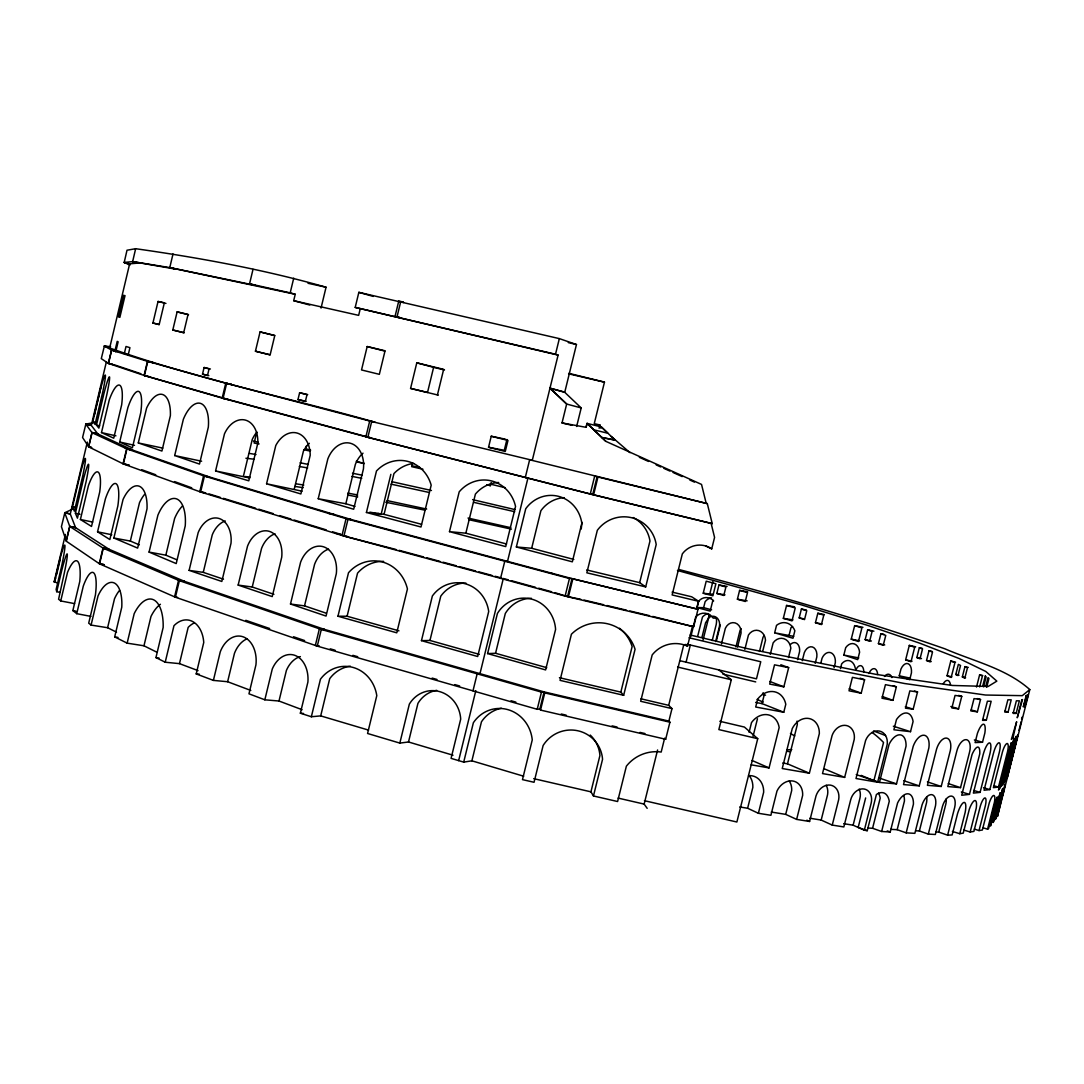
<?xml version="1.0" encoding="UTF-8"?>
<svg xmlns="http://www.w3.org/2000/svg" width="1084" height="1084" viewBox="0 0 1084 1084"><rect width="100%" height="100%" fill="white"/><g stroke="black" fill="none" stroke-linecap="round" stroke-linejoin="round"><path stroke-width="1.5" d="M581.227 529.033L582.027 522.339M539.873 709.017L537.217 709.302L317.273 646.118L175.418 597.216L99.579 563.87L66.273 541.201L61.422 526.688L64.837 512.691L70.27 513.992L75.595 527.664L109.132 549.317L184.592 581.376L324.536 629.425L544.087 691.89L668.882 721.104L669.926 722.201L665.671 739.274L540.523 710.074L539.873 709.017L544.087 691.89L541.458 692.12L321.311 629.465L179.375 580.672L103.292 548.26L69.769 526.458L64.728 512.746L72.14 509.358M580.767 599.289L565.116 596.092L500.578 578.341L504.778 561.2L507.515 561.376L527.976 477.909L525.306 477.461L529.642 459.779L707.31 503.626L712.242 523.64L590.265 494.019L367.855 437.313L223.047 398.356L144.416 375.538L108.468 363.438L101.286 358.641L104.376 346.053L110.609 346.677M57.642 583.097L54.2 581.688L65.419 534.439M87.343 442.069L70.27 513.992L64.728 512.746M106.435 361.622L91.3 425.389L97.845 433.979L132.749 450.131L209.591 477.041L351.162 519.548L572 578.626L698.015 609.249L693.665 626.728L568.409 596.877L554.805 592.623M54.376 582.393L59.769 559.656A32.046 1.843 -77 0 1 64.891 545.306A32.046 1.843 -77 0 1 61.652 566.16L56.138 589.425L56.707 591.688L59.769 592.352M72.52 506.702L80.826 471.648A27.303 1.572 -76.9 0 1 85.392 458.559A27.303 1.572 -76.9 0 1 82.845 475.469L74.362 511.201L72.52 506.702L75.785 507.434M94.322 414.928L95.853 408.492M96.611 405.281L101.191 385.972M55.826 577.921L54.2 581.688M56.585 574.723L59.999 560.333M92.831 421.608L100.392 389.739A26.355 1.531 -76.8 0 1 105.311 375.091A26.355 1.531 -76.8 0 1 102.763 391.934L95.053 424.413L92.831 421.608L96.097 422.381M129.985 265.065L124.118 262.436L132.641 261.61L135.649 248.71C199.741 257.789 263.737 269.51 326.054 287.219L321.04 308.073M56.707 591.688L61.829 570.116A27.723 1.64 -77 0 1 67.249 554.1A27.723 1.64 -77 0 1 63.604 576.322L58.59 599.235L60.731 600.942L74.593 603.625M75.392 513.206L83.793 477.841A29.566 1.762 -76.9 0 1 88.603 464.345A29.566 1.762 -76.9 0 1 86.015 482.055L77.438 518.166L75.392 513.206L79.986 514.236M96.462 425.091L104.118 392.855A27.249 1.626 -76.8 0 1 109.484 376.866A27.249 1.626 -76.8 0 1 106.693 395.213L98.874 428.112L96.462 425.091L99.674 425.849M115.148 350.024L117.207 341.379L118.129 341.812L115.717 351.975M60.731 600.942L67.506 572.433A34.444 8.198 -78.2 0 1 79.782 581.444L72.858 610.577L76.734 613.666L90.948 616.403M80.406 519.493L88.414 485.74A28.048 6.707 -77.7 0 1 98.048 472.068A28.048 6.707 -77.7 0 1 99.701 492.055L91.517 526.445L80.406 519.493L92.696 522.054M101.49 432.597L109.267 399.901A30.23 7.249 -77.2 0 1 119.538 385.159A30.23 7.249 -77.2 0 1 121.665 404.82L113.739 438.193L101.49 432.597L115.92 435.836M124.267 353.791L126.015 346.487L129.931 347.666L128.183 355.01M76.734 613.666L83.292 586.092A30.691 7.507 -78.3 0 1 93.563 572.759A30.691 7.507 -78.3 0 1 95.406 595.035L88.698 623.178L91.083 625.075L107.601 627.731L116.53 632.162M97.56 531.81L105.405 498.843A29.702 7.317 -77.7 0 1 116.056 483.721A29.702 7.317 -77.7 0 1 117.858 505.889L109.85 539.534L97.56 531.81L111.774 534.751M119.687 442.015L127.871 407.625A29.485 7.303 -77.2 0 1 138.738 391.459A29.485 7.303 -77.2 0 1 140.73 412.747L132.383 447.841L119.687 442.015L134.511 445.321M152.925 323.005L158.047 301.474L164.348 302.829L159.172 324.577L152.925 323.005L159.172 324.577M173.02 253.913L169.768 267.599L295.241 294.265L293.696 300.688L309.78 305.038M91.083 625.075L98.021 595.97A30.569 13.753 -79.9 0 1 114.294 582.989A30.569 13.753 -79.9 0 1 121.76 607.243L114.687 636.904L127.14 643.151L143.969 645.793L157.044 652.297M113.874 538.016L123.048 499.467A30.542 13.835 -78.8 0 1 139.267 486.228A30.542 13.835 -78.8 0 1 147.017 508.843L137.641 548.097L113.874 538.016L130.337 541.065L139.335 544.846M138.291 442.936L146.584 408.153A29.864 13.577 -77.8 0 1 162.586 394.508A29.864 13.577 -77.8 0 1 170.378 415.633L161.922 451.039L138.291 442.936L162.803 448.112M172.803 329.997L177.126 311.867L188.047 314.441L183.684 332.72L172.803 329.997L184.226 332.788M107.601 627.731L114.511 598.747A30.433 13.862 -79.9 0 1 119.552 590.387M130.337 541.065L139.497 502.691A30.406 13.943 -78.8 0 1 144.538 494.467M127.14 643.151L134.186 613.679A37.086 17.181 -80.1 0 1 153.589 599.791A37.086 17.181 -80.1 0 1 163.156 627.46L155.947 657.582L165.215 662.229L179.47 663.638L198.047 670.617M149.077 552.095L157.898 515.198A32.872 15.312 -78.9 0 1 176.706 498.938A32.872 15.312 -78.9 0 1 185.228 525.93L176.218 563.585L149.077 552.095L165.852 555.171L176.489 559.642M174.687 455.565L183.345 419.345A29.282 13.685 -77.8 0 1 200.554 403.397A29.282 13.685 -77.8 0 1 208.318 427.191L199.483 464.074L174.687 455.565L201.61 461.228M204.09 367.517L209.077 368.872L207.478 375.525L202.505 374.156L204.09 367.517L210.418 369.007M143.969 645.793L150.988 616.457A36.91 17.303 -80.1 0 1 160.405 604.262M165.852 555.171L174.632 518.423A32.723 15.42 -78.9 0 1 182.451 506.011M253.019 269.333L249.55 283.832L255.526 285.39L170.093 267.653L132.641 261.61L175.852 269.157L170.093 267.653M175.418 597.216L179.375 580.672L184.592 581.376L178.535 580.306L174.578 596.837L177.6 597.365M165.215 662.229L173.955 625.739A27.764 19.241 -82.9 0 1 203.751 642.473L196.204 673.909L213.399 680.4L227.626 681.728L250.797 690.44M189.117 570.387L198.169 532.623A25.108 17.52 -80.8 0 1 219.225 518.531A25.108 17.52 -80.8 0 1 231.014 543.233L221.827 581.458L189.117 570.387L203.264 572.366L223.494 579.195M215.581 470.944L224.483 433.83A25.542 17.9 -78.8 0 1 245.54 420.131A25.542 17.9 -78.8 0 1 257.802 443.234L248.778 480.808L215.581 470.944L249.754 477.99M179.47 663.638L188.169 627.379A27.601 19.227 -82.9 0 1 194.199 622.988M255.431 351.23L260.065 331.921L274.794 335.457L270.133 354.874L255.431 351.23L270.011 354.766M203.264 572.366L212.261 534.846A24.946 17.507 -80.8 0 1 225.242 520.97M243.439 476.12L252.247 439.467A25.23 17.859 -78.8 0 1 256.8 432.245M256.786 432.015L254.13 443.044L259.103 443.939M295.241 294.265L290.187 292.883L293.723 278.168M213.399 680.4L220.269 651.836A26.91 19.011 -83.2 0 1 243.263 636.864A26.91 19.011 -83.2 0 1 255.932 664.871L248.968 693.814L264.835 699.803L278.995 701.023L302.138 709.722M238.155 585.089L247.504 546.228A25.542 18.157 -81 0 1 269.496 531.404A25.542 18.157 -81 0 1 281.718 557.244L272.233 596.593L238.155 585.089L252.247 587.013L273.913 594.317M266.569 483.776L275.77 445.551A26.477 18.902 -78.9 0 1 297.138 433.058A26.477 18.902 -78.9 0 1 310.214 455.239L300.878 493.952L266.569 483.776L302.084 491.188M227.626 681.728L234.456 653.354A26.734 18.984 -83.3 0 1 247.071 638.815M252.247 587.013L261.556 548.396A25.379 18.143 -81 0 1 275.024 533.816M299.618 392.733L307.002 394.657L305.363 401.446L297.992 399.508L299.618 392.733L307.707 394.59M294.306 488.898L303.412 451.147A26.138 18.848 -78.9 0 1 309.346 443.315M306.582 445.592L305.796 448.803L310.647 450.172M712.242 523.64L593.571 494.832L367.855 437.313L371.677 421.527L374.766 422.137C284.835 396.663 192.031 377.977 104.281 346.04L111.638 350.091L147.776 361.419L226.637 383.384L371.677 421.527L532.298 460.28L558.097 355.091L355.213 307.409L358.845 292.341L559.344 338.615L576.458 344.522L564.737 392.313L549.981 388.167L566.661 404.047L581.2 407.936L576.647 426.473M264.835 699.803L272.274 669.004A26.626 19.173 -83.7 0 1 294.943 655.373A26.626 19.173 -83.7 0 1 307.91 682.012L300.363 713.204L311.352 716.754L320.701 715.887L368.519 730.101M360.24 308.791L358.655 315.363L293.696 300.688M290.485 604.032L300.593 562.217A26.07 18.902 -81.2 0 1 323.547 546.797A26.07 18.902 -81.2 0 1 336.311 573.707L326.054 616.064L290.485 604.032L304.523 605.875L326.148 613.165M318.222 498.735L327.842 458.884A25.786 18.767 -78.9 0 1 350.606 443.315A25.786 18.767 -78.9 0 1 363.438 468.884L353.669 509.236L318.222 498.735L345.837 503.748L354.969 506.445M278.995 701.023L286.393 670.44A26.463 19.146 -83.7 0 1 300.363 656.592M367.178 346.555L361.528 369.956L379.346 374.332L385.05 350.782L367.178 346.555L384.766 351.081M304.523 605.875L314.577 564.33A25.908 18.875 -81.3 0 1 328.56 549.154M345.837 503.748L355.362 464.413A25.447 18.699 -78.8 0 1 363.004 453.166M317.273 646.118L321.311 629.465L324.536 629.425L319.387 628.801L315.349 645.454L319.224 645.888M311.352 716.754L320.457 679.194A34.58 31.829 87.5 0 1 353.425 667.541A34.58 31.829 87.5 0 1 376.785 695.643L367.571 733.489L399.833 743.096L408.505 741.984L453.004 755.209M337.964 616.227L348.506 572.745A37.533 34.742 -88 0 1 382.503 562.013A37.533 34.742 -88 0 1 407.435 588.978L396.758 632.812L337.964 616.227L347.097 616.24L398.953 630.847M366.419 512.488L376.487 470.984A35.501 32.967 -82.9 0 1 431.188 485.185L420.998 527L366.419 512.488L384.061 514.344L421.527 524.29M320.701 715.887L329.726 678.652A34.268 31.585 87.4 0 1 350.308 666.186M347.097 616.24L357.544 573.151A37.195 34.471 -88 0 1 383.628 561.376M438.383 395.145L410.579 388.411L416.784 362.828L443.654 369.346L437.408 395.023M369.847 512.149L381.175 514.182L390.85 474.345M384.061 514.344L393.953 473.572A34.878 32.452 -82.9 0 1 413.736 463.41M416.784 362.828L433.614 367.341L427.516 392.476L410.579 388.411M412.408 463.464L411.635 466.662L422.95 469.223M421.459 640.658L432.367 595.983A33.767 31.612 -89.3 0 1 465.375 583.802A33.767 31.612 -89.3 0 1 488.708 611.498L477.678 656.511L421.459 640.658L429.955 640.454L479.358 654.37M449.481 531.661L459.196 491.851A34.932 32.832 -83.3 0 1 491.784 480.984A34.932 32.832 -83.3 0 1 515.55 506.472L505.713 546.593L449.481 531.661L465.849 533.192L506.553 543.992M399.833 743.096L409.346 704.126A29.973 27.899 85.5 0 1 439.874 691.673A29.973 27.899 85.5 0 1 460.7 719.112L451.079 758.366L463.708 762.12L471.879 760.819L523.707 776.225M429.955 640.454L440.768 596.173A33.455 31.368 -89.3 0 1 465.89 583.057M408.505 741.984L417.936 703.367A29.702 27.683 85.4 0 1 436.676 690.332M465.849 533.192L475.402 494.101A34.309 32.317 -83.3 0 1 498.681 482.488M491.228 436.242L507.976 440.443L505.266 451.472L488.545 447.258L491.228 436.242L505.347 439.169M489.954 485.51L490.293 484.101L505.279 487.732M486.824 484.805L490.402 485.618L491.16 482.516M506.919 439.494L504.277 450.307L488.545 447.258M472.99 690.86L477.163 673.828L479.982 673.652L503.315 578.477L508.152 579.804M558.097 355.091L555.509 354.251L559.344 338.615M458.654 760.616L475.822 690.63M487.583 653.598L497.434 613.409A33.496 31.639 89.3 0 1 531.946 599.195A33.496 31.639 89.3 0 1 555.591 629.425L545.618 669.926L487.583 653.598L495.551 653.273L546.729 667.663M516.35 546.986L525.74 508.748A33.103 31.395 -83.8 0 1 558.585 496.35A33.103 31.395 -83.8 0 1 581.823 523.287L572.325 561.824L516.35 546.986L531.675 548.274L573.788 559.425M463.708 762.12L473.369 722.73A34.593 32.452 83 0 1 508.098 709.695A34.593 32.452 83 0 1 532.258 739.911L522.474 779.626L534.046 782.282L543.125 745.521A32.384 31.897 -38.4 0 1 602.555 759.301L593.463 795.968L617.595 801.523L626.376 766.171A37.452 36.788 -43.1 0 1 661.186 752.052L664.641 738.136L665.671 739.274M495.551 653.273L505.32 613.449A33.184 31.382 89.2 0 1 531.377 598.3M471.879 760.819L481.459 721.795A34.282 32.195 82.9 0 1 501.323 708.245M571.796 425.294L562.027 422.936L566.661 404.047L549.981 388.167L564.479 392.069L581.2 407.936M531.675 548.274L540.902 510.713A32.506 30.894 -83.8 0 1 564.154 497.664M587.027 423.438L586.065 427.313L587.135 423.397L601.349 426.933L615.062 440.09L601.742 437.475L587.135 423.397L605.834 441.351L701.538 484.426L706.158 503.193M568.87 373.33L604.466 382.151L594.249 423.668L599.94 424.982L600.875 428.221M599.14 428.248L599.94 424.982M537.217 709.302L541.458 692.12M565.116 596.092L569.452 578.504L572 578.626L698.015 609.249M590.265 494.019L594.655 476.188L707.31 503.626M567.677 596.159L572 578.626M592.745 494.426L597.135 476.635M540.523 710.074L544.751 692.893L544.087 691.89M568.409 596.877L572.745 579.29M593.571 494.832L597.962 476.987M645.698 586.905L586.837 572.813L597.325 530.306A33.116 32.805 -56.9 0 1 656.199 544.52L645.698 586.905L639.655 582.65L649.966 541.065A32.493 32.195 -56.9 0 0 633.232 517.542M593.463 795.968L590.929 791.835L599.926 755.521A32.073 31.599 -38.3 0 0 590.238 735.074M623.666 695.305L560.049 680.359L571.417 634.221A38.617 38.157 -45.2 0 1 635.075 649.302L623.666 695.305L620.834 692.12L632.135 646.565A38.238 37.791 -45.1 0 0 619.479 628.259M647.175 808.339L644.14 804.098L657.595 749.979M668.882 721.104L671.985 708.624L668.692 705.332L683.679 645.102M712.893 600.238L710.183 611.105L696.876 607.555L698.367 601.606A10.244 9.919 88.7 0 1 712.215 599.601L713.651 600.942M671.985 708.624L640.685 701.28L652.189 654.926A29.512 29.078 -49.8 0 1 687.513 646.172L692.554 625.929L693.665 626.728M696.89 608.49L698.679 601.308L691.646 596.783L672.107 592.108M698.679 601.308L672.134 594.953L682.324 553.897A21.599 21.314 -59.1 0 1 711.727 548.856L714.573 537.407L711.063 523.152M690.887 636.389L695.684 617.121A11.355 11.003 86.9 0 1 707.92 613.869L709.451 614.601A11.355 11.003 86.9 0 1 710.86 615.577M686.077 662.134L690.332 645.021M703.218 593.246L706.212 581.187L715.887 583.734L712.893 595.807L703.218 593.246L713.096 594.344M696.876 607.555L703.624 607.663L705.101 601.769A10.135 9.837 88.6 0 1 711.551 597.853M697.703 636.2L702.446 617.135A11.247 10.894 86.7 0 1 708.015 613.544M709.912 593.49L712.879 581.552M701.944 637.392L705.589 622.785L709.058 617.473A8.645 7.154 -81.8 0 1 717.012 617.88A8.645 7.154 -81.8 0 1 719.329 626.904L715.67 641.565M708.462 618.015L709.329 614.547M718.949 584.994L725.914 586.986L723.8 595.468L716.836 593.463L718.949 584.994L727.093 586.417M712.229 640.522L716.239 624.398A9.377 2.276 -75.1 0 0 715.576 618.11L713.15 618.11A11.355 11.003 86.9 0 0 712.093 616.755M716.321 641.105L720.332 625.021M721.47 643.923L725.345 628.368A10.013 8.333 -82.1 0 1 735.142 622.921A10.013 8.333 -82.1 0 1 741.063 633.07L737.54 647.134M739.6 590.373L747.499 592.623L745.277 601.498L737.405 599.222L739.6 590.373L747.716 591.769M735.928 646.958L740.02 630.563A9.932 8.293 -82.1 0 1 741.104 628.652M718.773 669.912L731.294 679.736L718.855 729.586L757.73 738.692L736.876 822.011L644.452 800.697M744.857 649.397L748.448 635.061A11.355 9.512 -82.4 0 1 758.719 630.59A11.355 9.512 -82.4 0 1 765.507 640.156L762.702 651.376M759.477 651.443L763.028 637.216A11.26 9.471 -82.4 0 1 764.342 635.522M749.085 732.31L751.524 722.567A19.2 15.569 -68.3 0 1 767.946 714.776A19.2 15.569 -68.3 0 1 779.166 727.594L769.057 767.906L751.144 764.83M774.667 632.812L776.523 625.36A14.905 12.588 -82.2 0 1 794.87 630.752L792.987 638.232L774.667 632.812L793.705 636.349M770.277 654.357L773.136 642.893A11.897 10.041 -82.7 0 1 783.718 638.639A11.897 10.041 -82.7 0 1 790.846 648.191L788.515 657.527M753.082 736.253L757.459 718.76M783.786 712.242L755.697 707.012L757.716 698.99A20.068 16.287 -69 0 1 774.247 691.727A20.068 16.287 -69 0 1 785.792 704.275L783.786 712.242L762.025 703.611L763.99 695.752A19.783 16.152 -68.9 0 0 763.109 692.676M786.55 605.455L795.25 607.934L792.011 620.875L783.326 618.354L786.55 605.455L794.558 606.796M789.138 635.007L790.995 627.622A14.783 12.534 -82.2 0 1 792.567 626.538M867.783 828.013L872.579 828.284L881.631 831.482L889.273 801.252A21.314 11.247 -71.7 0 0 876.4 794.504L867.254 830.683L864.327 830.209L871.13 803.285A13.049 10.284 -68 0 0 864.084 788.989A13.049 10.284 -68 0 0 850.669 799.87L843.84 826.943L832.255 825.087L838.677 799.613A14.377 11.423 -67.6 0 0 830.534 785.141A14.377 11.423 -67.6 0 0 816.035 795.846L809.585 821.469L796.632 819.396L802.661 795.358A16.572 13.265 -67.2 0 0 792.892 781.008A16.572 13.265 -67.2 0 0 776.971 791.09L770.9 815.29L758.38 813.285L747.621 808.244L752.865 787.323A19.295 15.637 -66.6 0 0 749.816 776.469M801.401 609.045L806.753 610.712L804.531 619.587L799.179 617.894L801.401 609.045L806.333 610.048M788.664 667.622L774.518 664.831L769.694 684.099L783.854 686.822L788.664 667.622L780.846 664.749M758.38 813.285L763.664 792.214A19.431 15.704 -66.7 0 0 748.57 775.697M797.58 659.614L799.572 651.647A8.902 6.016 -79.7 0 0 796.943 643.435A8.902 6.016 -79.7 0 0 790.277 644.655M802.282 660.698L804.274 652.744A9.81 6.68 -79.8 0 1 812.512 646.985A9.81 6.68 -79.8 0 1 816.821 656.931L815.209 663.327M817.824 613.259L823.799 615.116L821.428 624.587L815.453 622.69L817.824 613.259L824.409 614.601M809.369 773.204L782.241 768.529L792.255 728.597A17.642 14.173 -68.8 0 1 808.976 718.502A17.642 14.173 -68.8 0 1 819.341 733.543L809.369 773.204L787.485 763.827L797.296 724.708A17.398 14.065 -68.7 0 0 797.052 721.117M820.818 663.164L822.038 658.3A10.393 7.127 -79.9 0 1 830.642 652.649A10.393 7.127 -79.9 0 1 835.317 662.731L834.084 667.622M796.632 819.396L785.697 814.369L791.699 790.493A16.45 13.225 -67.1 0 0 789.247 781.008M703.082 639.79L709.451 614.601M843.84 655.075L845.696 647.676A11.87 8.238 -79.6 0 1 854.165 643.842A11.87 8.238 -79.6 0 1 859.598 652.189L857.715 659.628L843.84 655.075L858.785 657.92M840.466 668.652L841.658 663.869A12.439 8.618 -80.1 0 1 855.33 668.422M854.653 625.644L861.902 627.907L858.474 641.498L851.238 639.181L854.653 625.644L862.945 627.311M867.647 629.818L872.119 631.362L869.639 641.24L865.168 639.655L867.647 629.818L873.894 631.186M832.255 825.087L821.184 820.06L827.553 794.762A14.282 11.382 -67.6 0 0 826.157 785.263M864.585 679.763L852.417 677.351L849.029 690.806L861.197 693.177L864.585 679.763L860.073 678.15M844.653 777.404L854.219 739.464A14.119 11.247 -69.1 0 0 846.184 725.481A14.119 11.247 -69.1 0 0 832.119 735.426L822.512 773.583L844.653 777.404L823.948 768.678M880.913 633.72L885.764 635.4L883.257 645.305L878.419 643.611L880.913 633.72L884.056 634.411M864.327 830.209L853.122 825.195L859.883 798.447A12.967 10.244 -67.9 0 0 859.138 789.125M865.642 797.946L858.176 827.458L867.254 830.683M896.36 686.809L885.438 684.654L881.997 698.231L892.945 700.359L896.36 686.809L893.324 685.738M899.246 675.82L900.98 668.991A10.569 5.786 -78.4 0 1 908.04 663.679A10.569 5.786 -78.4 0 1 911.454 672.812L909.72 679.695L899.246 675.82L910.424 678.178M873.921 780.561L883.541 742.472A126.543 86.991 -89.3 0 0 872.037 732.405M909.3 645.4L914.679 647.256L911.007 661.782L905.641 659.858L909.3 645.4L915.695 646.796M877.647 782.241L887.213 744.383A13.997 11.043 -69.3 0 0 879.3 731.036A13.997 11.043 -69.3 0 0 865.615 740.44L856.008 778.515L877.647 782.241L861.184 775.399M879.449 782.431L889.097 744.274A17.195 9.079 -72.5 0 1 900.208 734.844A17.195 9.079 -72.5 0 1 906.061 746.077L896.509 783.867L879.449 782.431L856.265 774.599M872.579 828.284L880.208 798.136A21.26 11.274 -71.7 0 0 878.501 793.163M919.327 647.731L922.511 648.991L920.018 658.815L916.847 657.527L919.327 647.731L922.43 648.449M917.538 691.944L909.842 690.887L905.465 708.177L913.175 709.166L917.538 691.944L914.395 690.996M929.002 650.712L932.511 652.094L930.031 661.904L926.535 660.481L929.002 650.712L932.145 651.443M910.519 731.686L913.08 721.551A19.539 10.339 -72.8 0 0 896.482 719.546L893.894 729.776L910.519 731.686L893.351 726.212M881.631 831.482L890.235 831.97L897.566 803A16.111 8.374 -71.9 0 1 907.986 793.786A16.111 8.374 -71.9 0 1 913.433 804.152L906.17 832.851L897.173 829.694L890.791 829.328M897.173 829.694L904.422 801.076A16.057 8.401 -71.9 0 0 903.893 795.846M950.79 661.023L954.936 662.663L951.183 677.473L947.05 675.766L950.79 661.023L955.587 662.134M919.232 785.9L928.866 747.906A15.135 7.9 -72.7 0 0 924.056 735.237A15.135 7.9 -72.7 0 0 913.229 746.239L903.528 784.586L919.232 785.9L903.799 780.737M955.817 674.465L958.364 664.384L960.546 665.468L957.985 675.576L955.817 674.465L959.028 675.237M916.007 830.778L919.381 830.981L926.535 802.743A12.913 6.667 -72 0 0 926.725 797.241M964.963 666.619L967.443 667.852L964.814 678.205L962.348 676.931L964.963 666.619L968.215 667.405M961.752 696.348L955.058 695.413L951.874 707.987L958.568 708.868L961.752 696.348L958.649 695.413M919.381 830.981L928.311 834.097L935.506 805.778A12.954 6.653 -72 0 0 931.508 794.626A12.954 6.653 -72 0 0 922.091 804.802L914.855 833.339L906.17 832.851M941.21 786.483L950.343 750.507A13.279 6.829 -72.8 0 0 946.44 738.082A13.279 6.829 -72.8 0 0 936.603 749.044L927.416 785.317L941.21 786.483L927.389 781.889M935.655 831.916L938.73 832.092L945.79 804.274A11.816 6.03 -72.1 0 0 946.237 798.8M976.521 687.026L979.638 674.763L982.795 675.522M979.651 686.904L982.389 676.118L979.638 674.763M980.519 699.505L974.028 698.611L970.885 710.955L977.389 711.809L980.519 699.505L977.429 698.584M938.73 832.092L947.619 835.181L954.706 807.282A11.843 6.016 -72.1 0 0 951.332 796.062A11.843 6.016 -72.1 0 0 942.47 806.401L935.343 834.49L928.311 834.097M985.776 686.348L987.998 677.622L988.947 678.462L986.711 687.229M960.532 787.634L969.53 752.228A12.317 6.274 -72.8 0 0 966.223 739.654A12.317 6.274 -72.8 0 0 956.887 750.873L947.822 786.564L960.532 787.634L948.297 783.596M986.318 720.291L991.155 701.267L987.402 701.226L982.538 720.359L986.318 720.291L983.202 719.41M982.51 742.255L984.868 732.987A14.498 3.808 -74.5 0 0 983.432 724.193A14.498 3.808 -74.5 0 0 977.456 733.245L975.085 742.594L982.51 742.255L974.367 739.911M969.462 794.369L979.746 753.936A16.802 4.404 -74.3 0 0 972.077 754.41L961.698 795.25L969.462 794.369L961.359 791.957M952.389 831.455L959.76 833.704L965.153 812.458A13.74 3.591 -74 0 0 964.069 802.417A13.74 3.591 -74 0 0 957.592 813.488L952.145 834.937L947.619 835.181M963.771 830.046L970.18 831.997L976.237 808.176A13.387 3.442 -74 0 0 974.868 800.52A13.387 3.442 -74 0 0 969.367 809.084L963.242 833.135L959.76 833.704M980.099 792.363L989.746 754.45A12.195 3.157 -74.4 0 0 989.421 742.892A12.195 3.157 -74.4 0 0 983.107 754.87L973.378 793.109L980.099 792.363L973.676 790.453M1008.106 712.039L1011.209 699.83L1007.876 699.803L1004.746 712.066L1008.106 712.039L1004.909 711.145M974.272 829.111L979.028 830.561L984.855 807.702A9.404 2.398 -74.1 0 0 984.882 797.905A9.404 2.398 -74.1 0 0 979.746 808.379L973.879 831.401L970.18 831.997M989.841 789.599L999.191 752.852A10.623 2.71 -74.4 0 0 998.96 742.757A10.623 2.71 -74.4 0 0 993.486 753.204L984.055 790.236L989.841 789.599L983.486 787.729M1016.155 713.408L1019.366 700.833L1016.372 700.806L1013.161 713.435L1016.155 713.408L1012.998 712.527M982.863 827.742L987.565 829.165L994.489 802.011A9.986 2.507 -74.1 0 0 993.662 795.439A9.986 2.507 -74.1 0 0 989.326 802.675L982.361 830.019L979.028 830.561M998.472 787.092L1006.86 754.22A9.634 2.425 -74.4 0 0 1007.117 743.475A9.634 2.425 -74.4 0 0 1001.819 754.545L993.378 787.648L998.472 787.092L993.771 785.71M1006.806 778.515L1016.033 742.35M1018.974 730.372L1021.196 721.632M678.706 569.452C768.353 592.785 857.498 618.3 944.977 648.842C973.581 661.24 1006.006 668.394 1029.8 689.573L997.443 816.509L1005.085 784.775L995.911 818.596L995.261 819.49L1002.714 788.474L993.865 821.401L993.025 822.553L1000.22 792.661L990.478 826.049L996.345 803.054A15.04 0.691 -75.4 0 0 997.266 796.984A15.04 0.691 -75.4 0 0 994.489 805.439L988.567 828.664L987.565 829.165M1029.8 689.573L1022.28 695.657L985.559 695.034L904.449 683.503L762.391 655.197L689.045 637.758M569.452 578.504L348.005 519.25L204.429 476.093L126.95 448.911L92.032 432.679L85.758 424.101L92.519 422.882M135.717 248.697L127.004 250.228L124.199 262.463L129.646 263.818L138.427 263.087L132.641 261.61M786.821 749.816L791.794 749.586M549.547 573.179L552.149 573.328M604.466 382.151L568.599 373.817M395.931 549.466L343.94 536.024L200.608 492.014L123.373 463.938L88.671 446.865L82.574 437.502L85.853 424.074L91.3 425.389L85.758 424.101M300.363 713.204L303.493 713.462M196.204 673.909L199.361 674.221M787.255 751.375L790.602 751.686M244.943 476.526L249.957 477.028M245.919 458.234L254.239 459.237M294.902 486.418L303.168 487.692M155.947 657.582L159.05 658.069M295.675 483.776L303.805 485.049M114.687 636.904L118.02 637.433M783.326 618.354L792.946 619.899M739.681 806.97L747.621 808.244M771.28 812.051L785.697 814.369M809.897 818.244L821.184 820.06M843.704 823.677L853.122 825.195M337.151 533.938L340.999 534.575M347.11 536.282L342.002 535.428L346.053 518.653L351.162 519.548L348.005 519.25L343.94 536.024L500.578 578.341M299.292 466.499L307.639 467.909M737.405 599.222L747.133 600.848M716.836 593.463L724.993 594.831M249.496 453.41L256.014 454.535M782.729 763L787.485 763.827M328.886 513.491L334.007 514.399M103.956 564.642L99.579 563.87L103.292 548.26L109.132 549.317L102.994 548.057L99.281 563.666L103.874 564.588M562.027 422.936L586.119 427.326M755.656 702.418L762.025 703.611M347.869 493.112L357.679 494.981M387.083 500.591L426.689 509.073M347.788 495.036L357.693 496.919M385.768 502.244L425.145 510.212M72.858 610.577L75.988 611.186M615.062 440.09L601.742 437.475L605.834 441.351M851.238 639.181L859.544 640.82M300.105 462.787L308.29 464.413M352.49 473.247L362.313 475.212M351.921 476.377L361.717 478.329M391.08 484.155L429.007 492.434M815.453 622.69L822.051 624.005M799.179 617.894L804.111 618.883M303.71 449.738L310.322 451.093M356.514 461.919L364.373 463.532L356.311 461.269M905.641 659.858L912.037 661.24M469.087 519.751L511.458 529.141M865.168 639.655L871.414 641.023M878.419 643.611L884.72 644.966M308.019 283.29L326.054 287.219M468.017 518.057L510.781 527.691M391.934 481.716L431.446 490.483M472.61 499.629L514.873 509.575M473.6 502.312L514.697 511.702M125.229 448.112L131.327 449.467M250.445 284.008L290.187 292.883M355.213 307.409L555.509 354.251M374.766 422.137L369.712 420.998L365.891 436.784L370.958 437.868L228.182 399.481L144.091 375.43L147.451 361.311L153.562 362.761L147.776 361.419L144.416 375.538L150.202 376.88M297.992 399.508L306.081 401.337M411.934 465.768L419.969 467.583M947.05 675.766L951.847 676.863M916.847 657.527L921.508 658.598M926.535 660.481L931.237 661.565M533.707 778.651L590.929 791.835M618.083 798.095L644.14 804.098M568.287 342.598L576.458 344.522M202.505 374.156L208.833 375.633M91.869 432.462L97.723 433.817M719.83 721.294L744.423 727.066L757.73 738.692M544.751 692.893L669.926 722.201M561.214 714.004L566.133 715.142M612.108 725.874L617.026 727.025M640.021 732.391L644.939 733.543M677.622 667.053L731.294 679.736M559.425 677.703L620.834 692.12M640.956 698.814L668.692 705.332M690.196 635.007L747.459 648.639L876.495 674.465L952.267 685.454L988.134 686.47L996.833 681.131L985.762 671.443L959.191 658.544L919.557 643.124L867.566 625.36L801.632 604.94L677.473 570.469M687.242 644.275L760.751 661.741L756.483 678.841L679.817 660.684M722.92 674.153L755.711 681.904M586.715 569.967L639.655 582.65M584.032 600.062L603.666 604.736M606.932 605.522L626.566 610.197M629.845 610.983L649.465 615.658M652.744 616.444L691.47 626.213M962.348 676.931L965.6 677.717M433.614 367.341L444.508 369.983M593.788 429.82L607.894 433.248L601.349 426.933M104.376 346.053L109.809 347.381L129.646 263.818L124.118 262.436M158.047 301.474L165.933 303.425M177.126 311.867L188.535 314.712M260.065 331.921L274.618 335.579M253.412 440.958L258.195 442.231M703.624 607.663L711.619 609.791M399.183 550.347L423.587 556.932M426.839 557.813L439.86 561.336M443.112 562.217L456.134 565.726M459.386 566.607L475.659 570.997M478.911 571.878L491.933 575.401M495.185 576.282L501.689 578.029M511.363 580.685L535.496 587.325M538.721 588.206L551.593 591.742M358.845 292.341L373.303 296.42M330.227 648.828L335.078 650.224M352.869 655.332L357.72 656.714M432.137 678.083L436.988 679.478M454.792 684.587L459.643 685.982M511.052 700.738L515.848 702.12M378.059 513.26L381.175 514.182M971.223 709.939L977.389 711.809M950.831 706.497L958.568 708.868M208.995 493.911L220.242 497.353M223.453 498.342L255.567 508.193M258.778 509.182L273.222 513.613M279.645 515.577L290.891 519.033M294.103 520.022L326.216 529.873M332.639 531.837L340.674 534.304M487.543 484.724L490.402 485.618M905.357 706.727L913.175 709.166M114.281 364.807L140.825 373.723M879.422 778.109L896.509 783.867M245.811 620.319L269.645 628.53M293.493 636.742L304.618 640.563M887.227 830.9L890.235 831.97M882.335 696.511L892.945 700.359M762.377 694.031L765.548 695.183M141.679 469.67L155.757 474.778M174.524 481.581L191.719 487.814M849.219 688.787L861.197 693.177M769.83 681.484L783.854 686.822M873.541 730.928L885.587 735.575M757.052 699.451L763.231 702.107M752.12 760.521L769.057 767.906M639.343 457.312L648.53 461.445M656.186 464.887L660.766 466.96M663.828 468.329L669.953 471.093M673.015 472.461L682.188 476.594M689.844 480.036L694.438 482.109M806.835 820.209L809.585 821.469M705.901 546.038L711.727 548.856M790.439 733.489L794.775 735.941M685.223 644.37L687.513 646.172M629.994 452.665L611.308 436.5M943.283 683.665A12.141 4.959 -77.6 0 1 950.519 684.939M884.463 676.43A9.905 5.366 -78.6 0 1 891.902 677.581M868.907 673.516A8.848 4.742 -78.5 0 1 874.232 668.652A8.848 4.742 -78.5 0 1 877.647 674.533M1004.326 784.328A12.873 1.667 -76.5 0 1 1004.367 785.683M1003.892 789.965A12.873 1.667 -76.5 0 1 1002.781 795.561M1016.928 737.594A11.897 1.545 -76.3 0 1 1016.535 739.871M1021.941 717.269A12.656 1.64 -76.3 0 1 1021.629 719.329M856.089 669.465A8.13 4.322 -78.5 0 1 861.197 665.779A8.13 4.322 -78.5 0 1 863.731 672.337M1016.589 721.903L1013.039 737.703L1011.372 739.41L1016.589 721.903M1011.223 742.906L1000.247 787.838L998.459 790.033L1011.223 742.906M1014.096 738.38L1002.849 784.247L1001.155 786.334L1014.096 738.38M1017.835 734.925L1007.334 777.282L1006.155 778.705L1017.835 734.925M1016.169 736.429L1005.031 781.456L1003.635 783.176L1016.169 736.429M123.549 295.431L118.454 316.921L119.863 317.341L125.026 295.62L123.549 295.431M69.728 526.35L66.232 541.092L69.769 526.458L75.595 527.664L69.728 526.35M91.991 432.611L88.617 446.798L91.571 447.502L88.617 446.798L92.032 432.679L97.845 433.979L91.991 432.611M111.584 350.064L108.414 363.397L112.831 364.454L108.414 363.397L111.638 350.091L117.438 351.473L111.584 350.064M126.638 448.762L123.061 463.789L129.172 465.131L123.373 463.938L126.95 448.911L132.749 450.131L126.638 448.762M203.575 475.795L199.754 491.702L205.784 492.922L200.608 492.014L204.429 476.093L209.591 477.041L203.575 475.795M225.77 383.14L222.179 398.099L228.182 399.481L223.047 398.356L226.637 383.384L231.759 384.535L225.77 383.14M398.763 301.027L395.064 316.311L400.077 317.693L397.056 316.758L400.768 301.46L403.763 302.45L398.763 301.027M985.288 676.037L982.754 685.982L983.594 686.782L986.128 676.795L985.288 676.037M1021.711 700.237L1017.239 717.784L1022.51 699.573L1021.711 700.237M1026.141 695.765L1023.296 706.931L1026.819 695.196L1026.141 695.765M1027.727 695.061L1024.678 706.998L1028.296 694.587L1027.727 695.061"/></g></svg>
